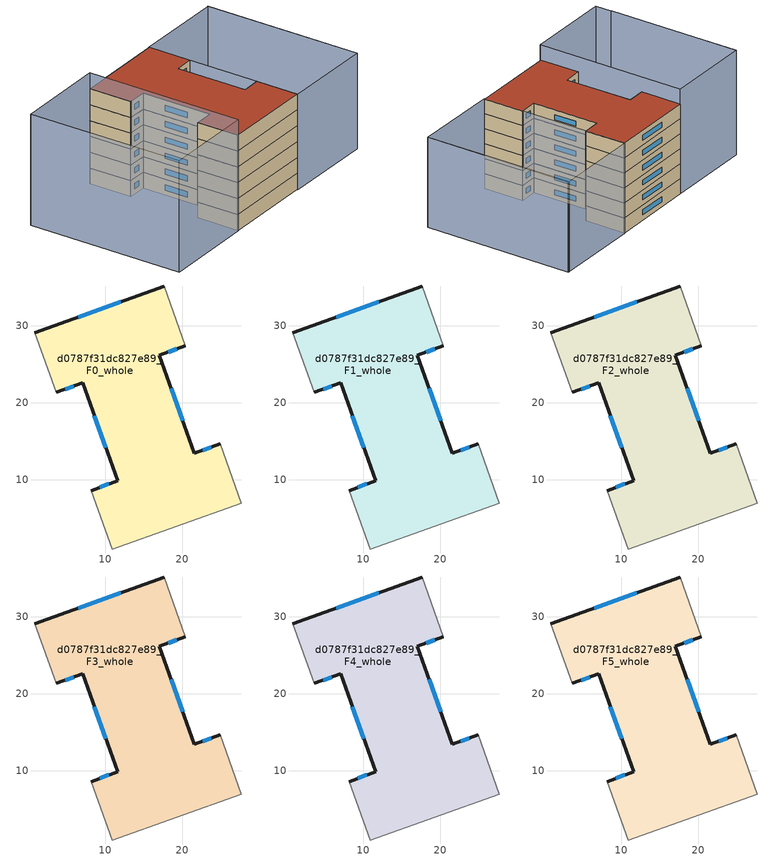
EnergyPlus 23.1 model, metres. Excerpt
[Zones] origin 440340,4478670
d0787f31dc827e89_F0_whole
 floor ground (EU_floor_Construction): 17.65,35.14 20.38,27.38 17.02,26.17 21.53,13.43 24.89,14.67 27.63,7.01 10.88,1.05 8.16,8.62 11.6,9.91 7.09,22.58 3.62,21.34 0.85,29.09 z0
 wall outside (EU_wall_Construction): 24.89,14.67 21.53,13.43 17.02,26.17 20.38,27.38 / 3.62,21.34 7.09,22.58 11.6,9.91 8.16,8.62 / 17.65,35.14 0.85,29.09 z0:3
 wall adiabatic (EU_wall_Construction): 20.38,27.38 17.65,35.14 / 8.16,8.62 10.88,1.05 27.63,7.01 24.89,14.67 / 0.85,29.09 3.62,21.34 z0:3
 window (EU_Window_Construction): 18.14,26.57 19.26,26.98 / 20.02,17.69 18.53,21.91 / 23.76,14.26 22.65,13.84 / 10.45,9.48 9.31,9.05 / 8.6,18.34 10.09,14.14 / 4.78,21.76 5.93,22.17 / 12.03,33.12 6.47,31.12 z1:2
d0787f31dc827e89_F1_whole
 floor to d0787f31dc827e89_F0_whole (EU_floor_Construction): 17.65,35.14 20.38,27.38 17.02,26.17 21.53,13.43 24.88,14.67 27.63,7.01 10.88,1.05 8.16,8.62 11.6,9.91 7.09,22.58 3.62,21.34 0.85,29.09 z3
 wall outside (EU_wall_Construction): 24.89,14.67 21.53,13.43 17.02,26.17 20.38,27.38 / 3.62,21.34 7.09,22.58 11.6,9.91 8.16,8.62 / 17.65,35.14 0.85,29.09 z3:6
 wall adiabatic (EU_wall_Construction): 20.38,27.38 17.65,35.14 / 8.16,8.62 10.88,1.05 27.63,7.01 24.89,14.67 / 0.85,29.09 3.62,21.34 z3:6
 window (EU_Window_Construction): 18.14,26.57 19.26,26.98 / 20.02,17.69 18.53,21.91 / 23.76,14.26 22.65,13.84 / 10.45,9.48 9.31,9.05 / 8.6,18.34 10.09,14.14 / 4.78,21.76 5.93,22.17 / 12.03,33.12 6.47,31.12 z4:5
d0787f31dc827e89_F2_whole
 floor to d0787f31dc827e89_F1_whole (EU_floor_Construction): 17.65,35.14 20.38,27.38 17.02,26.17 21.53,13.43 24.88,14.67 27.63,7.01 10.88,1.05 8.16,8.62 11.6,9.91 7.09,22.58 3.62,21.34 0.85,29.09 z6
 wall outside (EU_wall_Construction): 24.89,14.67 21.53,13.43 17.02,26.17 20.38,27.38 / 3.62,21.34 7.09,22.58 11.6,9.91 8.16,8.62 / 17.65,35.14 0.85,29.09 z6:9
 wall adiabatic (EU_wall_Construction): 20.38,27.38 17.65,35.14 / 8.16,8.62 10.88,1.05 27.63,7.01 24.89,14.67 / 0.85,29.09 3.62,21.34 z6:9
 window (EU_Window_Construction): 18.14,26.57 19.26,26.98 / 20.02,17.69 18.53,21.91 / 23.76,14.26 22.65,13.84 / 10.45,9.48 9.31,9.05 / 8.6,18.34 10.09,14.14 / 4.78,21.76 5.93,22.17 / 12.03,33.12 6.47,31.12 z7:8
d0787f31dc827e89_F3_whole
 floor to d0787f31dc827e89_F2_whole (EU_floor_Construction): 17.65,35.14 20.38,27.38 17.02,26.17 21.53,13.43 24.88,14.67 27.63,7.01 10.88,1.05 8.16,8.62 11.6,9.91 7.09,22.58 3.62,21.34 0.85,29.09 z9
 wall outside (EU_wall_Construction): 24.89,14.67 21.53,13.43 17.02,26.17 20.38,27.38 / 3.62,21.34 7.09,22.58 11.6,9.91 8.16,8.62 / 17.65,35.14 0.85,29.09 z9:12
 wall adiabatic (EU_wall_Construction): 20.38,27.38 17.65,35.14 / 8.16,8.62 10.88,1.05 27.63,7.01 24.89,14.67 / 0.85,29.09 3.62,21.34 z9:12
 window (EU_Window_Construction): 18.14,26.57 19.26,26.98 / 20.02,17.69 18.53,21.91 / 23.76,14.26 22.65,13.84 / 10.45,9.48 9.31,9.05 / 8.6,18.34 10.09,14.14 / 4.78,21.76 5.93,22.17 / 12.03,33.12 6.47,31.12 z10:11
d0787f31dc827e89_F4_whole
 floor to d0787f31dc827e89_F3_whole (EU_floor_Construction): 17.65,35.14 20.38,27.38 17.02,26.17 21.53,13.43 24.88,14.67 27.63,7.01 10.88,1.05 8.16,8.62 11.6,9.91 7.09,22.58 3.62,21.34 0.85,29.09 z12
 wall outside (EU_wall_Construction): 24.89,14.67 21.53,13.43 17.02,26.17 20.38,27.38 / 3.62,21.34 7.09,22.58 11.6,9.91 8.16,8.62 / 17.65,35.14 0.85,29.09 z12:15
 wall adiabatic (EU_wall_Construction): 20.38,27.38 17.65,35.14 / 8.16,8.62 10.88,1.05 27.63,7.01 24.89,14.67 / 0.85,29.09 3.62,21.34 z12:15
 window (EU_Window_Construction): 18.14,26.57 19.26,26.98 / 20.02,17.69 18.53,21.91 / 23.76,14.26 22.65,13.84 / 10.45,9.48 9.31,9.05 / 8.6,18.34 10.09,14.14 / 4.78,21.76 5.93,22.17 / 12.03,33.12 6.47,31.12 z13:14
d0787f31dc827e89_F5_whole
 floor to d0787f31dc827e89_F4_whole (EU_floor_Construction): 17.65,35.14 20.38,27.38 17.02,26.17 21.53,13.43 24.88,14.67 27.63,7.01 10.88,1.05 8.16,8.62 11.6,9.91 7.09,22.58 3.62,21.34 0.85,29.09 z15
 wall outside (EU_wall_Construction): 24.89,14.67 21.53,13.43 17.02,26.17 20.38,27.38 / 3.62,21.34 7.09,22.58 11.6,9.91 8.16,8.62 / 17.65,35.14 0.85,29.09 z15:18
 wall adiabatic (EU_wall_Construction): 20.38,27.38 17.65,35.14 / 8.16,8.62 10.88,1.05 27.63,7.01 24.89,14.67 / 0.85,29.09 3.62,21.34 z15:18
 window (EU_Window_Construction): 18.14,26.57 19.26,26.98 / 20.02,17.69 18.53,21.91 / 23.76,14.26 22.65,13.84 / 10.45,9.48 9.31,9.05 / 8.6,18.34 10.09,14.14 / 4.78,21.76 5.93,22.17 / 12.03,33.12 6.47,31.12 z16:17
 roof outside (EU_roof_Construction): 27.63,7.01 24.89,14.67 21.53,13.43 17.02,26.17 20.38,27.38 17.65,35.14 0.85,29.09 3.62,21.34 7.09,22.58 11.6,9.91 8.16,8.62 10.88,1.05 z18
shading: 44.32,12.74 34.18,41.16 / 44.35,12.75 27.61,6.85 / 27.61,6.85 17.61,35.25 / 17.61,35.25 34.34,41.15 / 34.34,41.15 44.35,12.75 z0:18; -15.84,23.06 -6.87,-1.96 / 10.95,0.93 -5.78,-5.06 / -5.78,-5.06 -15.87,23.1 / -15.87,23.1 0.86,29.09 / 0.86,29.09 10.95,0.93 z0:21
[Building]
EU S2 Campaign: North Axis=0; Terrain=City; Solar Distribution=FullExterior
[Site:Location]
Madrid: Latitude=40.5; Longitude=-3.5; Time Zone=1; Elevation=609
[SizingPeriod:WeatherFileDays]
AnnualSizingPeriod: Begin Month=1; Begin Day of Month=1; End Month=12; End Day of Month=31; Day of Week for Start Day=Monday; Use Weather File Daylight Saving Period=No; Use Weather File Rain and Snow Indicators=No
[MATERIAL]
EU_InternalMass_Material: Roughness=MediumRough; Thickness=0.1; Conductivity=1; Density=1800; Specific Heat=900; Thermal Absorptance=0.9; Solar Absorptance=0.7; Visible Absorptance=0.7
[MATERIAL:NOMASS] Roughness=MediumRough; Thermal Absorptance=0.9; Solar Absorptance=0.7; Visible Absorptance=0.7
Name | Thermal Resistance
EU_wall_NoMass | 0.459673
EU_roof_NoMass | 0.495815
EU_floor_NoMass | 0.788942
[WINDOWMATERIAL:SIMPLEGLAZINGSYSTEM]
EU_Window_SimpleGlazing: UFactor=4.26103; Solar Heat Gain Coefficient=0.85; Visible Transmittance=0.85
[CONSTRUCTION]
EU_wall_Construction: EU_wall_NoMass
EU_roof_Construction: EU_roof_NoMass
EU_floor_Construction: EU_floor_NoMass
EU_InternalMass_Construction: EU_InternalMass_Material
EU_Window_Construction: EU_Window_SimpleGlazing
[ZONE] Type=1; Multiplier=1; Ceiling Height=autocalculate; Volume=1298.85; Floor Area=autocalculate; Part of Total Floor Area=Yes
d0787f31dc827e89_F0_whole; d0787f31dc827e89_F1_whole; d0787f31dc827e89_F2_whole; d0787f31dc827e89_F3_whole; d0787f31dc827e89_F4_whole; d0787f31dc827e89_F5_whole
[INTERNALMASS] Construction=EU_InternalMass_Construction; Surface Area=432.95
Name | Zone or ZoneList
d0787f31dc827e89_F0_whole_EU_InternalMass | d0787f31dc827e89_F0_whole
d0787f31dc827e89_F1_whole_EU_InternalMass | d0787f31dc827e89_F1_whole
d0787f31dc827e89_F2_whole_EU_InternalMass | d0787f31dc827e89_F2_whole
d0787f31dc827e89_F3_whole_EU_InternalMass | d0787f31dc827e89_F3_whole
d0787f31dc827e89_F4_whole_EU_InternalMass | d0787f31dc827e89_F4_whole
d0787f31dc827e89_F5_whole_EU_InternalMass | d0787f31dc827e89_F5_whole
[OTHEREQUIPMENT] Fuel Type=Electricity; Design Level Calculation Method=Watts/Area; Power per Zone Floor Area=1; Fraction Latent=0; Fraction Radiant=0; Fraction Lost=0; Carbon Dioxide Generation Rate=0; EndUse Subcategory=EU_Step8_InternalGains
Name | Zone or ZoneList or Space or SpaceList | Schedule
EU_Step8_InternalGain_d0787f31dc827e89_F0_whole_f000 | d0787f31dc827e89_F0_whole | EU_Step8_GainSchedule_d0787f31dc827e89_F0_whole_f000
EU_Step8_InternalGain_d0787f31dc827e89_F1_whole_f000 | d0787f31dc827e89_F1_whole | EU_Step8_GainSchedule_d0787f31dc827e89_F1_whole_f000
EU_Step8_InternalGain_d0787f31dc827e89_F2_whole_f000 | d0787f31dc827e89_F2_whole | EU_Step8_GainSchedule_d0787f31dc827e89_F2_whole_f000
EU_Step8_InternalGain_d0787f31dc827e89_F3_whole_f000 | d0787f31dc827e89_F3_whole | EU_Step8_GainSchedule_d0787f31dc827e89_F3_whole_f000
EU_Step8_InternalGain_d0787f31dc827e89_F4_whole_f000 | d0787f31dc827e89_F4_whole | EU_Step8_GainSchedule_d0787f31dc827e89_F4_whole_f000
EU_Step8_InternalGain_d0787f31dc827e89_F5_whole_f000 | d0787f31dc827e89_F5_whole | EU_Step8_GainSchedule_d0787f31dc827e89_F5_whole_f000
[ZONEVENTILATION:DESIGNFLOWRATE] Schedule=EU_AlwaysOn; Design Flow Rate Calculation Method=AirChanges/Hour; Air Changes per Hour=0.719161; Ventilation Type=Natural; Fan Pressure Rise=0; Fan Total Efficiency=1; Constant Term Coefficient=1; Temperature Term Coefficient=0; Velocity Term Coefficient=0; Velocity Squared Term Coefficient=0; Minimum Indoor Temperature=-100; Maximum Indoor Temperature=100; Delta Temperature=-100; Minimum Outdoor Temperature=-100; Maximum Outdoor Temperature=100; Maximum Wind Speed=40
Name | Zone or ZoneList or Space or SpaceList
EU_ConstantAir_d0787f31dc827e89_F0_whole | d0787f31dc827e89_F0_whole
EU_ConstantAir_d0787f31dc827e89_F1_whole | d0787f31dc827e89_F1_whole
EU_ConstantAir_d0787f31dc827e89_F2_whole | d0787f31dc827e89_F2_whole
EU_ConstantAir_d0787f31dc827e89_F3_whole | d0787f31dc827e89_F3_whole
EU_ConstantAir_d0787f31dc827e89_F4_whole | d0787f31dc827e89_F4_whole
EU_ConstantAir_d0787f31dc827e89_F5_whole | d0787f31dc827e89_F5_whole
[HVACTEMPLATE:THERMOSTAT] Constant Heating Setpoint=20; Constant Cooling Setpoint=50
EU_HeatOnly_d0787f31dc827e89_F0_whole; EU_HeatOnly_d0787f31dc827e89_F1_whole; EU_HeatOnly_d0787f31dc827e89_F2_whole; EU_HeatOnly_d0787f31dc827e89_F3_whole; EU_HeatOnly_d0787f31dc827e89_F4_whole; EU_HeatOnly_d0787f31dc827e89_F5_whole
[HVACTEMPLATE:ZONE:IDEALLOADSAIRSYSTEM] System Availability Schedule=EU_AlwaysOn; Maximum Heating Supply Air Temperature=50; Minimum Cooling Supply Air Temperature=13; Maximum Heating Supply Air Humidity Ratio=0.0156; Minimum Cooling Supply Air Humidity Ratio=0.0077; Heating Limit=NoLimit; Cooling Limit=NoLimit; Heating Availability Schedule=EU_AlwaysOn; Cooling Availability Schedule=EU_CoolingOff; Dehumidification Control Type=ConstantSensibleHeatRatio; Cooling Sensible Heat Ratio=0.7; Dehumidification Setpoint=60; Humidification Control Type=None; Humidification Setpoint=30; Outdoor Air Method=None; Outdoor Air Flow Rate per Person=0.00944; Outdoor Air Flow Rate per Zone Floor Area=0; Outdoor Air Flow Rate per Zone=0; Demand Controlled Ventilation Type=None; Outdoor Air Economizer Type=NoEconomizer; Heat Recovery Type=None; Sensible Heat Recovery Effectiveness=0.7; Latent Heat Recovery Effectiveness=0.65
Name | Template Thermostat
d0787f31dc827e89_F0_whole | EU_HeatOnly_d0787f31dc827e89_F0_whole
d0787f31dc827e89_F1_whole | EU_HeatOnly_d0787f31dc827e89_F1_whole
d0787f31dc827e89_F2_whole | EU_HeatOnly_d0787f31dc827e89_F2_whole
d0787f31dc827e89_F3_whole | EU_HeatOnly_d0787f31dc827e89_F3_whole
d0787f31dc827e89_F4_whole | EU_HeatOnly_d0787f31dc827e89_F4_whole
d0787f31dc827e89_F5_whole | EU_HeatOnly_d0787f31dc827e89_F5_whole
[SIZING:ZONE] Zone Cooling Design Supply Air Temperature Input Method=SupplyAirTemperature; Zone Cooling Design Supply Air Temperature=13; Zone Heating Design Supply Air Temperature Input Method=SupplyAirTemperature; Zone Heating Design Supply Air Temperature=50; Zone Cooling Design Supply Air Humidity Ratio=0.008; Zone Heating Design Supply Air Humidity Ratio=0.008; Cooling Design Air Flow Method=DesignDay; Cooling Design Air Flow Rate=0; Cooling Minimum Air Flow per Zone Floor Area=0.000762; Cooling Minimum Air Flow=0; Cooling Minimum Air Flow Fraction=0.2; Heating Design Air Flow Method=DesignDay; Heating Design Air Flow Rate=0; Heating Maximum Air Flow per Zone Floor Area=0.002032; Heating Maximum Air Flow=0.141576; Heating Maximum Air Flow Fraction=0.3; Account for Dedicated Outdoor Air System=No; Dedicated Outdoor Air System Control Strategy=NeutralSupplyAir; Dedicated Outdoor Air Low Setpoint Temperature for Design=autosize; Dedicated Outdoor Air High Setpoint Temperature for Design=autosize; Zone Load Sizing Method=Sensible Load Only No Latent Load; Zone Latent Cooling Design Supply Air Humidity Ratio Input Method=HumidityRatioDifference; Zone Cooling Design Supply Air Humidity Ratio Difference=0.005; Zone Latent Heating Design Supply Air Humidity Ratio Input Method=HumidityRatioDifference; Zone Humidification Design Supply Air Humidity Ratio Difference=0.005
d0787f31dc827e89_F0_whole; d0787f31dc827e89_F1_whole; d0787f31dc827e89_F2_whole; d0787f31dc827e89_F3_whole; d0787f31dc827e89_F4_whole; d0787f31dc827e89_F5_whole
[SCHEDULE:CONSTANT]
Name | Hourly Value
EU_AlwaysOn | 1
EU_CoolingOff | 0
[SCHEDULE:FILE] Column Number=1; Rows to Skip at Top=0; Number of Hours of Data=8760; Column Separator=Comma; Interpolate to Timestep=No; Minutes per Item=60; Adjust Schedule for Daylight Savings=Yes
Name | File
EU_Step8_GainSchedule_d0787f31dc827e89_F0_whole_f000 | ../../schedules/d0787f31dc827e89/d0787f31dc827e89_F0_whole_f000_gain.csv
EU_Step8_GainSchedule_d0787f31dc827e89_F1_whole_f000 | ../../schedules/d0787f31dc827e89/d0787f31dc827e89_F1_whole_f000_gain.csv
EU_Step8_GainSchedule_d0787f31dc827e89_F2_whole_f000 | ../../schedules/d0787f31dc827e89/d0787f31dc827e89_F2_whole_f000_gain.csv
EU_Step8_GainSchedule_d0787f31dc827e89_F3_whole_f000 | ../../schedules/d0787f31dc827e89/d0787f31dc827e89_F3_whole_f000_gain.csv
EU_Step8_GainSchedule_d0787f31dc827e89_F4_whole_f000 | ../../schedules/d0787f31dc827e89/d0787f31dc827e89_F4_whole_f000_gain.csv
EU_Step8_GainSchedule_d0787f31dc827e89_F5_whole_f000 | ../../schedules/d0787f31dc827e89/d0787f31dc827e89_F5_whole_f000_gain.csv
